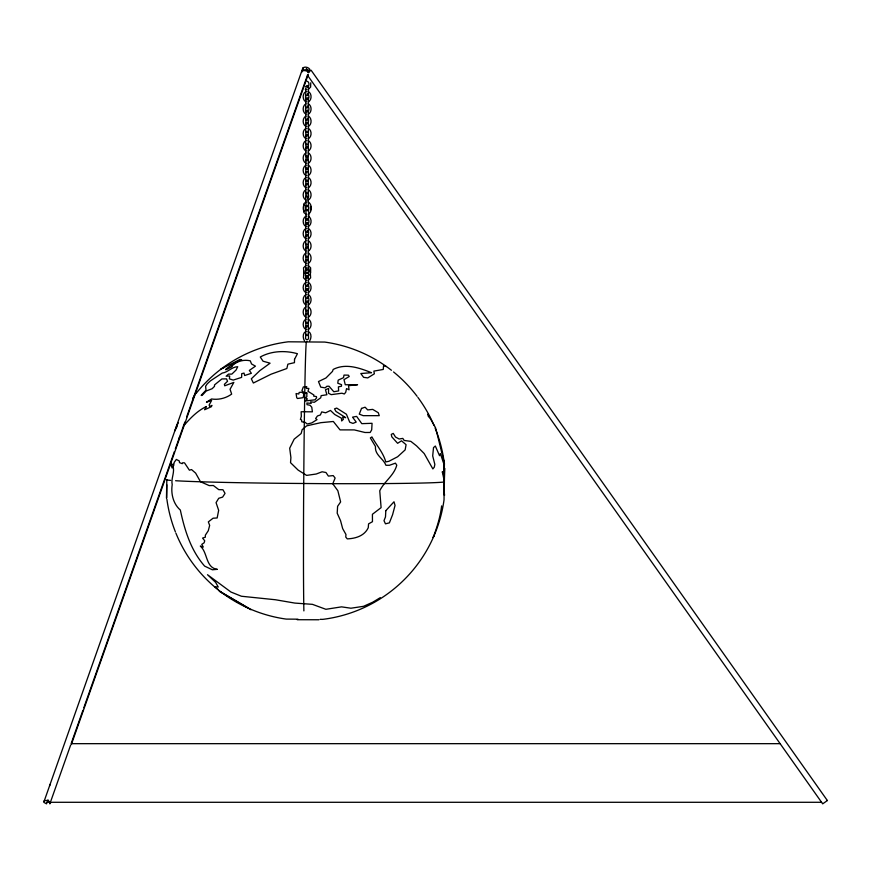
<?xml version="1.0" encoding="UTF-8"?>
<svg xmlns="http://www.w3.org/2000/svg" width="871" height="871" viewBox="0 0 871 871"><rect width="100%" height="100%" fill="white"/><g stroke="black" fill="none" stroke-linecap="round" stroke-linejoin="round"><path stroke-width="1.31" d="M166.47 498.168L166.84 479.54M166.699 497.787L166.797 484.755M308.77 72.554L309.88 69.43C308.628 67.274 304.676 66.229 302.825 68.058L43.768 802.289L46.533 803.846L47.981 799.752M302.825 68.058L303.467 69.43L308.552 72.075L306.363 68.961L305.786 70.518L301.987 70.812L301.91 72.086M441.63 505.888C440.378 516.623 436.992 527.478 433.116 537.505L434.215 535.632M306.015 86.316C309.532 82.146 308.312 94.155 308.084 95.135C304.066 98.532 306.483 86.556 306.048 86.588M305.558 94.667L305.558 98.771L306.287 99.719M306.015 98.586C309.532 94.416 308.312 106.425 308.084 107.405C304.044 111.031 306.298 97.661 306.156 99.12M306.015 110.857C309.532 106.687 308.312 118.696 308.084 119.675C304.044 123.301 306.298 109.931 306.156 111.39M306.015 123.127C309.532 118.957 308.312 130.966 308.084 131.946C304.044 135.582 306.298 122.201 306.156 123.66M306.015 135.397C309.532 131.227 308.312 143.236 308.084 144.216C304.044 147.852 306.298 134.472 306.156 135.93M306.015 147.678C309.532 143.497 308.312 155.517 308.084 156.486C304.044 160.122 306.298 146.742 306.156 148.201M306.015 159.948C309.532 155.778 308.312 167.787 308.084 168.756C304.044 172.393 306.298 159.012 306.156 160.471M306.015 172.218C309.532 168.049 308.312 180.057 308.084 181.037C304.044 184.663 306.298 171.282 306.156 172.752M303.511 206.481L303.511 209.769M306.015 184.489C309.532 180.319 308.312 192.328 308.084 193.308C304.044 196.933 306.298 183.552 306.156 185.022M306.015 205.306C306.429 204.195 304.142 193.242 308.084 196.487C307.147 197.782 310.457 208.125 306.156 205.828M308.116 210.945C310.12 212.219 307.996 224.468 306.156 218.959M306.015 223.216C309.532 219.046 308.312 231.055 308.084 232.034C304.044 235.671 306.298 222.29 306.156 223.749M308.65 208.681C305.002 214.854 305.002 201.397 308.65 207.57M306.015 235.497C309.532 231.316 308.312 243.336 308.084 244.305C304.044 247.941 306.298 234.56 306.156 236.019M310.62 209.769L310.751 208.811M306.015 247.767C309.532 243.597 308.312 255.606 308.084 256.575C304.044 260.211 306.298 246.831 306.156 248.289M306.015 260.037C309.532 255.867 308.312 267.876 308.084 268.856C304.044 272.481 306.298 259.101 306.156 260.571M305.481 273.723L307.071 272.024L308.65 273.723M306.015 277.098C309.532 272.928 308.312 284.937 308.084 285.917C304.044 289.553 306.298 276.172 306.156 277.631M306.015 289.368C309.532 285.198 308.312 297.207 308.084 298.187C304.044 301.823 306.298 288.443 306.156 289.901M306.015 301.649C309.532 297.468 308.312 309.477 308.084 310.457C304.044 314.093 306.298 300.713 306.156 302.172M310.62 273.048L310.62 267.843L308.018 265.241M306.015 313.919C309.532 309.738 308.312 321.758 308.084 322.727C304.044 326.364 306.298 312.983 306.156 314.442M306.015 326.19C309.532 322.02 308.312 334.029 308.084 334.997C304.044 338.634 306.298 325.253 306.156 326.712M175.822 428.891L176.138 427.705M178.936 439.158L179.622 436.752M50.409 802.289L49.854 803.846L50.627 802.757C49.375 800.601 45.423 799.556 43.572 801.385M50.856 801.015L70.584 745.238M82.93 710.311L71.128 743.671L780.122 743.671M83.834 707.742L174.396 451.581M175.3 449.011L184.815 422.108M186.623 416.991L307.55 74.939M71.324 744.574L308.301 74.275M305.71 106.567L305.481 110.508L306.287 112M305.71 118.837L305.961 124.02M305.71 131.107L305.961 136.29M305.71 143.377L305.961 148.56M308.421 172.785L308.171 167.602M308.421 185.055L308.171 179.872M305.71 218.926L305.481 222.867L306.287 224.359M305.71 231.196L305.961 236.379M305.71 243.466L305.961 248.649M305.71 255.736L305.961 260.919M303.881 271.741L303.511 277.838L306.113 280.44M305.71 285.078L305.481 289.02L306.287 290.511M305.71 297.349L305.481 301.29L306.287 302.781M305.71 309.619L305.961 314.801M305.71 321.889L305.961 327.071M305.71 334.159L305.558 338.645L306.657 339.755M176.084 428.608L177.401 425.625M176.29 426.376L178.348 422.87M192.774 398.319L194.832 394.813M305.481 207.821L305.481 205.654M306.744 341.563L306.276 342.325A139.883 1.764 -89.6 0 0 303.87 465.234L303.598 501.75A139.883 1.764 -89.6 0 0 303.881 610.909M444.395 481.249L443.938 482.022A139.883 2.94 0.4 0 1 321.987 483.634L285.481 483.351A139.883 2.94 0.4 0 1 175.604 480.727M303.38 208.43L303.881 212.578L306.113 214.288M306.156 210.423L307.975 210.423M308.171 124.02L308.65 119.752L307.844 118.26M308.171 136.29L308.421 131.107M308.171 148.56L308.421 143.377M305.961 155.332L305.961 160.83M308.171 160.83L308.171 155.332M305.961 167.602L305.71 172.785M305.961 179.872L305.71 185.055M305.961 192.143L305.71 197.325M303.881 205.6L304.469 204.827M308.171 236.379L308.65 232.111L307.844 230.63M308.171 248.649L308.421 243.466M308.171 260.919L308.421 255.736M305.961 267.691L305.59 270.925M308.171 314.801L308.421 309.619M308.171 327.071L308.421 321.889M309.673 340.844C311.6 338.155 311.698 332.635 308.018 331.383M183.443 426.104C190.139 418.385 197.129 410.949 206.405 406.507L204.598 409.751L211.337 406.735L211.958 405.396L209.835 406.419L209.094 405.146L211.609 400.442L206.471 402.195L211.511 398.972C218.556 400.072 225.905 398.276 231.653 394.095L230.064 389.25L233.842 382.402L224.696 385.799L224.402 384.296L227.527 381.291L226.547 378.874L221.887 378.939L214.516 384.928L214.506 386.365L212.089 388.738L206.242 391.003L202.05 395.467L201.125 395.38L206.024 390.132L205.589 386.31L207.167 383.904L210.357 380.91L222.247 373.071C227.81 372.407 231.784 366.811 237.718 366.713L236.085 370.023L231.838 374.105L228.485 374.116L226.166 376.207L229.683 375.978L229.411 378.863L233.178 380.094L241.615 377.393L241.713 373.681L244.032 373.093L244.653 375.521L251.371 373.3L249.346 370.425L255.443 366.158L251.534 363.947L250.282 360.834C243.63 359.211 236.27 361.378 231.642 366.397L231.98 366.702C214.114 376.555 239.285 358.939 241.724 359.843L239.982 359.451L220.918 369.086L224.163 367.442M307.844 87.448C309.347 86.011 309.564 81.7 307.071 81.243M307.844 99.719C309.292 98.336 309.292 95.113 307.844 93.72M307.844 112C309.292 110.606 309.292 107.383 307.844 105.99M307.844 197.891L308.65 196.411L308.171 192.143M307.844 224.359C309.292 222.965 309.292 219.742 307.844 218.349M309.673 274.692L307.071 275.769L305.231 275.28M307.844 278.241L308.65 274.735M307.844 290.511C309.292 289.118 309.292 285.895 307.844 284.501M307.844 302.781C309.292 301.388 309.292 298.165 307.844 296.782M307.899 72.533L311.121 70.257L827.363 800.536M827.45 800.482L822.681 803.846L307.452 75.2M380.3 597.648L372.755 602.199L363.523 606.325L350.937 608.219L341.552 606.858L325.874 609.297L312.428 604.343L294.823 603.08L275.443 599.749L241.419 596.243L230.957 592.04L207.494 574.708L215.627 582.372L218.262 587.032L214.789 586.716L218.621 589.983M50.104 784.379L49.549 785.936M308.018 89.659L310.62 87.056L310.751 82.799M306.113 91.52C302.172 93.001 302.172 100.448 306.113 101.929M308.018 101.929C312.09 100.524 312.09 92.914 308.018 91.52M306.113 103.791C302.172 105.271 302.172 112.718 306.113 114.199M308.018 114.199C312.09 112.794 312.09 105.184 308.018 103.791M306.113 116.061C302.172 117.541 302.172 124.989 306.113 126.469M308.018 126.469C312.09 125.076 312.09 117.465 308.018 116.061M306.113 128.331C302.172 129.812 302.172 137.259 306.113 138.739M308.018 138.739C312.09 137.346 312.09 129.735 308.018 128.331M306.113 140.601C302.172 142.082 302.172 149.529 306.113 151.01M308.018 151.01C312.09 149.616 312.09 142.006 308.018 140.601M306.113 152.871C302.172 154.352 302.172 161.799 306.113 163.291M308.018 163.291C312.09 161.886 312.09 154.276 308.018 152.871M306.113 165.142C302.172 166.633 302.172 174.08 306.113 175.561M308.018 175.561C312.09 174.156 312.09 166.546 308.018 165.142M306.113 177.423C302.172 178.903 302.172 186.35 306.113 187.831M308.018 187.831C312.09 186.427 312.09 178.816 308.018 177.423M306.113 189.693C302.172 191.174 302.172 198.621 306.113 200.101M308.018 200.101C312.09 198.697 312.09 191.087 308.018 189.693M306.113 201.963L303.881 203.672L303.38 207.821M308.018 214.288C312.406 212.47 312.406 203.781 308.018 201.963M306.113 216.15C302.172 217.63 302.172 225.077 306.113 226.558M308.018 226.558C312.09 225.164 312.09 217.554 308.018 216.15M306.113 228.42C302.172 229.9 302.172 237.348 306.113 238.828M308.018 238.828C312.09 237.435 312.09 229.824 308.018 228.42M306.113 240.69C302.172 242.171 302.172 249.618 306.113 251.098M308.018 251.098C312.09 249.705 312.09 242.094 308.018 240.69M306.113 252.96C302.172 254.441 302.172 261.899 306.113 263.38M308.018 263.38C312.09 261.975 312.09 254.365 308.018 252.96M306.113 265.241L303.511 267.843L303.881 273.93M305.231 270.402L307.071 269.901L309.673 270.979M308.018 280.44L310.62 277.838L310.25 271.741M306.113 282.302C302.172 283.783 302.172 291.23 306.113 292.71M308.018 292.71C312.09 291.317 312.09 283.706 308.018 282.302M306.113 294.572C302.172 296.053 302.172 303.5 306.113 304.981M308.018 304.981C312.09 303.587 312.09 295.977 308.018 294.572M306.113 306.842C302.172 308.323 302.172 315.77 306.113 317.251M308.018 317.251C312.09 315.857 312.09 308.247 308.018 306.842M306.113 319.113C302.172 320.593 302.172 328.04 306.113 329.532M308.018 329.532C312.09 328.127 312.09 320.517 308.018 319.113M306.113 331.383C302.411 332.722 302.727 338.133 304.469 340.844M307.474 339.755L308.574 338.645L308.421 334.159M318.971 619.76L297.218 619.717M47.088 802.289L821.571 802.289M297.969 619.183L286.232 619.096A139.883 139.839 31.3 0 1 251.033 609.384M320.136 619.346L322.749 619.368A139.883 139.839 31.3 0 0 444.036 499.889L444.297 463.383A139.883 139.839 31.3 0 0 435.108 428.053M305.231 89.288L306.113 89.659M306.342 68.961L309.107 70.518M219.405 591.126L250.946 609.526M219.296 591.267L250.881 609.689M306.287 278.241L305.59 274.757M428.064 416.011L429.849 417.721L427.857 414.226L435.489 427.628L437.405 434.956L444.439 463.426L444.341 467.324L444.33 463.601L443.089 459.115L444.254 463.72L444.243 479.769L443.796 463.775L440.356 453.573L439.528 455.664L435.337 446.039L433.518 447.596L432.691 455.892L434.836 464.374L434.313 467.117L432.865 468.925L424.177 453.519L416.545 445.865L410.84 441.368L404.144 440.443L402.816 438.407L399.125 438.995L395.51 437.035L393.246 433.41L391.286 434.379L391.776 436.807L397.612 443.306L401.52 440.813L406.082 444.678L405.146 449.893L397.612 456.774L388.858 461.314L385.777 461.913C383.327 452.778 376.544 445.233 371.917 436.926L370.36 437.939L375.477 446.507C374.563 454.945 383.425 458.473 385.929 465.299L389.468 465.277L395.445 463.154L396.773 465.19C394.04 475.512 384.318 481.391 379.756 490.754L381.106 507.641L372.418 514.282L372.461 521.696L368.575 523.863L368.248 527.75C364.372 535.937 355.651 538.518 347.279 538.877L345.765 537.059L345.961 534.478L342.673 528.632L340.55 520.662L337.197 513.193L337.61 506.291L340.626 501.946L337.861 490.754L332.766 483.786L335.128 478.016L333.212 475.599L328.389 476.089L325.972 472.507L322.096 471.788L316.206 474.02L306.614 475.392L298.132 470.1L290.533 462.675L290.903 457.525L289.684 448.195L294.169 439.158L301.148 433.529L302.15 429.697L306.636 425.865L320.844 422.675L333.332 421.477L340.017 429.882L354.29 429.904L364.993 432.495L370.164 432.473L371.699 429.828L372.059 423.306L361.781 423.654L356.642 416.382L352.548 417.144L356.206 422.087L352.951 423.393L349.728 422.217L346.418 414.237L336.685 408.074L334.529 408.858L335.956 411.417L345.678 417.655L342.63 417.155L343.403 419.31L341.639 420.987L341.53 418.254L334.693 414.487L330.49 410.459L325.656 412.789L321.726 411.907L320.376 414.955L317.458 415.957L315.629 418.516L317.022 419.615L311.742 422.925L307.213 424.014L305.155 422.348L301.78 421.782L301.562 419.866L300.397 419.474L301.333 416.284L301.137 411.743L312.395 411.831L311.774 407.214L310.054 405.265L307.017 404.656L306.886 403.012L311.241 403.36L310.642 401.803L314.344 402.293L320.735 397.786L321.159 395.641L326.886 394.748L325.471 389.783L328.617 388.401L328.498 393.257L331.23 394.639L341.933 393.224L344.317 393.975L345.711 392.32L346.549 388.597L349.075 389.827L348.52 385.69L357.567 384.732L345.275 384.742L344.001 379.625L349.217 376.512L348.433 375.161L344.012 375.085L343.522 377.666L338.177 380.148L337.785 383.196L341.53 384.677L341.465 386.223L338.405 386.876L338.634 390.905L333.8 391.743L329.02 386.223L326.908 386.267L325.155 387.867L320.757 387.149L318.481 381.552L325.972 377.97L332.482 371.405L333.179 369.446C345.722 362.935 359.538 367.976 371.525 372.701L360.801 373.517L363.621 377.339L367.791 377.905L374.356 373.801L373.866 371.111L383.251 369.446L383.556 365.733A56.604 1.132 9.7 0 1 385.962 366.56M303.881 210.651L304.469 211.413M308.171 267.691C311.731 270.914 305.623 276.804 305.481 271.099M305.481 208.43L305.481 210.597M170.945 462.033L171.761 465.136L173.013 464.134L173.558 465.865L174.222 462.338L176.345 459.442L179.263 460.922L179.513 462.632L182.246 463.666L182.67 462.773L184.51 462.86L189.399 470.188L191.511 469.556L195.637 473.116L200.461 481.707L209.225 485.604L213.373 485.506L218.773 489.654L222.954 489.742L225.045 493.4L222.606 497.112L218.719 498.288L216.062 502.643L218.665 510.33L217.151 517.973L213.079 518.212L208.343 521.892L209.661 525.398L208.278 530.733L205.349 535.186L205.349 537.189L202.584 538.082L204.718 540.782L204.13 542.796L201.778 544.353L203.291 547.042L200.319 546.084C207.908 552.671 205.436 567.75 217.325 569.34L212.328 569.776L204.631 566.117C190.749 550.254 184.63 530.123 180.341 510.047C173.231 503.982 170.76 493.541 172.208 484.646C170.847 478.44 175.038 472.387 172.948 466.105L172.153 467.999L170.466 463.786M310.62 206.481L310.751 207.44M308.574 205.11L308.65 210.597M306.015 210.945L306.015 219.492M248.573 608.306A139.883 139.839 31.3 0 1 219.546 590.886M218.49 590.059A139.883 139.839 31.3 0 1 175.898 533.128M175.398 531.876A139.883 139.839 31.3 0 1 166.873 499.127M174.679 431.091A139.883 139.839 31.3 0 1 176.16 427.334M195.997 393.561A139.883 139.839 31.3 0 1 288.257 341.802L324.774 342.074A139.883 139.839 31.3 0 1 391.449 370.284M393.561 371.961A139.883 139.839 31.3 0 1 417.078 396.294M417.884 397.372A139.883 139.839 31.3 0 1 434.074 425.571M170.618 480.378A139.883 2.94 0.4 0 1 166.601 479.921M306.853 392.984L306.842 396.817L305.394 397.677L307.398 398.994L304.839 401.019L315.041 399.811L316.609 397.764L316.423 396.599L313.691 396.12L313.865 394.999L307.986 391.297L308.867 388.433L306.363 388.412L306.734 386.626L303.315 386.898L301.943 390.611L304.349 392.963L306.853 392.984M444.188 490.678L444.471 495.349L444.188 490.678M444.341 478.103L444.319 486.356L444.591 468.152L444.341 478.103M444.264 484.875L444.199 489.546L444.123 480.204L442.283 471.723L444.166 475.348L444.264 484.875M294.518 359.353L294.452 362.663L287.876 364.176L286.853 368.509L271.088 374.192L253.352 383.022L251.338 378.809L259.819 370.665L270.086 363.185L263.042 361.204L260.287 357.012C271.414 350.773 285.536 350.327 297.425 353.713L294.518 359.353M385.82 510.656L385.483 516.928L384.002 520.684L385.461 523.83L389.381 522.872L392.581 514.728L395.042 505.452L394.008 501.772L385.82 510.656M303.925 393.736L303.162 397.666L297.425 398.515L296.717 397.612L296.075 393.561L298.818 393.997L299.156 392.429L301.627 392.2L303.925 393.736M361.53 408.412L359.277 414.117L363.174 415.663L379.255 415.663L378.264 412.712L372.701 409.392L367.682 409.914L365.112 407.193L361.53 408.412"/></g></svg>
